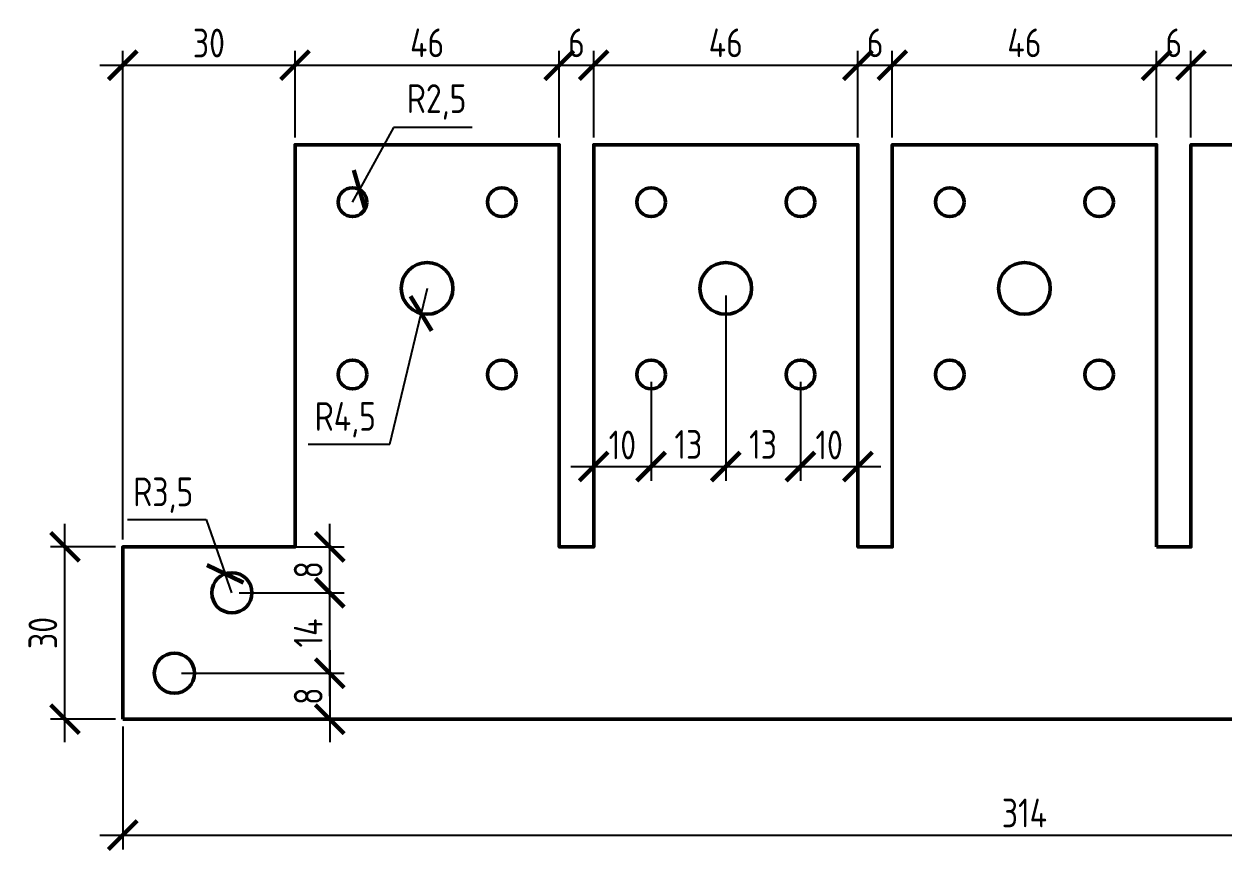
# Model space of a CAD drawing. Header units: millimetres. Extents: x -17 to 387, y -173 to 123.
# Drawn here: x -17.2 to 191.8, y -172.9 to -29 of the extents above; entities that cross this region are included whole.
import ezdxf

# ---------------------------------------------------------------- set-up
doc = ezdxf.new("R2010")
doc.units = ezdxf.units.MM
doc.layers.add('Размеры', color=7, linetype='Continuous')
doc.styles.add('SPDS', font='SPDS.shx')
doc.dimstyles.new('SPDS', dxfattribs={"dimscale": 100, "dimtxt": 2.5, "dimasz": 2.5, "dimexe": 1.25, "dimexo": 0.625, "dimtad": 1, "dimtoh": 1, "dimdec": 0, "dimrnd": 0.001, "dimtxsty": 'SPDS', "dimblk": 'ARCHTICK', "dimblk1": 'ARCHTICK', "dimblk2": 'ARCHTICK', "dimcen": 2.5, "dimdle": 2, "dimadec": 0, "dimazin": 2, "dimtfac": 1, "dimtdec": 4, "dimtmove": 1, "dimatfit": 3, "dimfxl": 1, "dimtolj": 1, "dimtzin": 0, "dimarcsym": 0})

# ---------------------------------------------------------------- blocks, each defined once
blk = doc.blocks.new('_ArchTick')
at = {"color": 0, "linetype": 'ByBlock', "const_width": 0.15}
blk.add_lwpolyline([(-0.5, -0.5), (0.5, 0.5)], dxfattribs=at)
blk = doc.blocks.new('*D33')
at = {"layer": 'Defpoints', "color": 0, "ltscale": 100, "transparency": 16777216}
for p in [(0, -150), (314, -150), (314, -170.18)]:
    blk.add_point(p, dxfattribs=at)
at = {"layer": 'Размеры', "color": 0, "lineweight": -2, "ltscale": 100, "transparency": 16777216}
for p, q in [((0, -151.25), (0, -172.68)), ((314, -151.25), (314, -172.68)), ((-4, -170.18), (318, -170.18))]:
    blk.add_line(p, q, dxfattribs=at)
at = {"layer": 'Размеры', "color": 0, "lineweight": -2, "ltscale": 100, "transparency": 16777216, "xscale": 5, "yscale": 5, "zscale": 5, "rotation": 180}
blk.add_blockref('_ArchTick', (0, -170.18), dxfattribs=at)
at = {"layer": 'Размеры', "color": 0, "lineweight": -2, "ltscale": 100, "transparency": 16777216, "xscale": 5, "yscale": 5, "zscale": 5}
blk.add_blockref('_ArchTick', (314, -170.18), dxfattribs=at)
at = {"layer": 'Размеры', "color": 0, "ltscale": 100, "transparency": 16777216, "insert": (157, -166.33), "char_height": 5, "attachment_point": 5, "style": 'SPDS'}
blk.add_mtext('\\A1;314', dxfattribs=at)
blk = doc.blocks.new('*D34')
at = {"layer": 'Defpoints', "color": 0, "ltscale": 100, "transparency": 16777216}
for p in [(30, -36.16), (30, -50), (0, -120)]:
    blk.add_point(p, dxfattribs=at)
at = {"layer": 'Размеры', "color": 0, "lineweight": -2, "ltscale": 100, "transparency": 16777216}
for p, q in [((0, -118.75), (0, -33.66)), ((30, -48.75), (30, -33.66)), ((-4, -36.16), (34, -36.16))]:
    blk.add_line(p, q, dxfattribs=at)
at = {"layer": 'Размеры', "color": 0, "lineweight": -2, "ltscale": 100, "transparency": 16777216, "xscale": 5, "yscale": 5, "zscale": 5, "rotation": 180}
blk.add_blockref('_ArchTick', (0, -36.16), dxfattribs=at)
at = {"layer": 'Размеры', "color": 0, "lineweight": -2, "ltscale": 100, "transparency": 16777216, "xscale": 5, "yscale": 5, "zscale": 5}
blk.add_blockref('_ArchTick', (30, -36.16), dxfattribs=at)
at = {"layer": 'Размеры', "color": 0, "ltscale": 100, "transparency": 16777216, "insert": (15, -32.3), "char_height": 5, "attachment_point": 5, "style": 'SPDS'}
blk.add_mtext('\\A1;30', dxfattribs=at)
blk = doc.blocks.new('*D35')
at = {"layer": 'Defpoints', "color": 0, "ltscale": 100, "transparency": 16777216}
for p in [(76, -36.16), (30, -50), (76, -50)]:
    blk.add_point(p, dxfattribs=at)
at = {"layer": 'Размеры', "color": 0, "lineweight": -2, "ltscale": 100, "transparency": 16777216}
for p, q in [((30, -48.75), (30, -33.66)), ((76, -48.75), (76, -33.66)), ((26, -36.16), (80, -36.16))]:
    blk.add_line(p, q, dxfattribs=at)
at = {"layer": 'Размеры', "color": 0, "lineweight": -2, "ltscale": 100, "transparency": 16777216, "xscale": 5, "yscale": 5, "zscale": 5, "rotation": 180}
blk.add_blockref('_ArchTick', (30, -36.16), dxfattribs=at)
at = {"layer": 'Размеры', "color": 0, "lineweight": -2, "ltscale": 100, "transparency": 16777216, "xscale": 5, "yscale": 5, "zscale": 5}
blk.add_blockref('_ArchTick', (76, -36.16), dxfattribs=at)
at = {"layer": 'Размеры', "color": 0, "ltscale": 100, "transparency": 16777216, "insert": (53, -32.26), "char_height": 5, "attachment_point": 5, "style": 'SPDS'}
blk.add_mtext('\\A1;46', dxfattribs=at)
blk = doc.blocks.new('*D36')
at = {"layer": 'Defpoints', "color": 0, "ltscale": 100, "transparency": 16777216}
for p in [(82, -36.16), (76, -50), (82, -50)]:
    blk.add_point(p, dxfattribs=at)
at = {"layer": 'Размеры', "color": 0, "lineweight": -2, "ltscale": 100, "transparency": 16777216}
for p, q in [((76, -48.75), (76, -33.66)), ((82, -48.75), (82, -33.66)), ((72, -36.16), (86, -36.16))]:
    blk.add_line(p, q, dxfattribs=at)
at = {"layer": 'Размеры', "color": 0, "lineweight": -2, "ltscale": 100, "transparency": 16777216, "xscale": 5, "yscale": 5, "zscale": 5, "rotation": 180}
blk.add_blockref('_ArchTick', (76, -36.16), dxfattribs=at)
at = {"layer": 'Размеры', "color": 0, "lineweight": -2, "ltscale": 100, "transparency": 16777216, "xscale": 5, "yscale": 5, "zscale": 5}
blk.add_blockref('_ArchTick', (82, -36.16), dxfattribs=at)
at = {"layer": 'Размеры', "color": 0, "ltscale": 100, "transparency": 16777216, "insert": (79, -32.26), "char_height": 5, "attachment_point": 5, "style": 'SPDS'}
blk.add_mtext('\\A1;6', dxfattribs=at)
blk = doc.blocks.new('*D37')
at = {"layer": 'Defpoints', "color": 0, "ltscale": 100, "transparency": 16777216}
for p in [(128, -36.16), (82, -50), (128, -50)]:
    blk.add_point(p, dxfattribs=at)
at = {"layer": 'Размеры', "color": 0, "lineweight": -2, "ltscale": 100, "transparency": 16777216}
for p, q in [((82, -48.75), (82, -33.66)), ((128, -48.75), (128, -33.66)), ((78, -36.16), (132, -36.16))]:
    blk.add_line(p, q, dxfattribs=at)
at = {"layer": 'Размеры', "color": 0, "lineweight": -2, "ltscale": 100, "transparency": 16777216, "xscale": 5, "yscale": 5, "zscale": 5, "rotation": 180}
blk.add_blockref('_ArchTick', (82, -36.16), dxfattribs=at)
at = {"layer": 'Размеры', "color": 0, "lineweight": -2, "ltscale": 100, "transparency": 16777216, "xscale": 5, "yscale": 5, "zscale": 5}
blk.add_blockref('_ArchTick', (128, -36.16), dxfattribs=at)
at = {"layer": 'Размеры', "color": 0, "ltscale": 100, "transparency": 16777216, "insert": (105, -32.26), "char_height": 5, "attachment_point": 5, "style": 'SPDS'}
blk.add_mtext('\\A1;46', dxfattribs=at)
blk = doc.blocks.new('*D38')
at = {"layer": 'Defpoints', "color": 0, "ltscale": 100, "transparency": 16777216}
for p in [(134, -36.16), (128, -50), (134, -50)]:
    blk.add_point(p, dxfattribs=at)
at = {"layer": 'Размеры', "color": 0, "lineweight": -2, "ltscale": 100, "transparency": 16777216}
for p, q in [((128, -48.75), (128, -33.66)), ((134, -48.75), (134, -33.66)), ((124, -36.16), (138, -36.16))]:
    blk.add_line(p, q, dxfattribs=at)
at = {"layer": 'Размеры', "color": 0, "lineweight": -2, "ltscale": 100, "transparency": 16777216, "xscale": 5, "yscale": 5, "zscale": 5, "rotation": 180}
blk.add_blockref('_ArchTick', (128, -36.16), dxfattribs=at)
at = {"layer": 'Размеры', "color": 0, "lineweight": -2, "ltscale": 100, "transparency": 16777216, "xscale": 5, "yscale": 5, "zscale": 5}
blk.add_blockref('_ArchTick', (134, -36.16), dxfattribs=at)
at = {"layer": 'Размеры', "color": 0, "ltscale": 100, "transparency": 16777216, "insert": (131, -32.26), "char_height": 5, "attachment_point": 5, "style": 'SPDS'}
blk.add_mtext('\\A1;6', dxfattribs=at)
blk = doc.blocks.new('*D39')
at = {"layer": 'Defpoints', "color": 0, "ltscale": 100, "transparency": 16777216}
for p in [(180, -36.16), (134, -50), (180, -50)]:
    blk.add_point(p, dxfattribs=at)
at = {"layer": 'Размеры', "color": 0, "lineweight": -2, "ltscale": 100, "transparency": 16777216}
for p, q in [((134, -48.75), (134, -33.66)), ((180, -48.75), (180, -33.66)), ((130, -36.16), (184, -36.16))]:
    blk.add_line(p, q, dxfattribs=at)
at = {"layer": 'Размеры', "color": 0, "lineweight": -2, "ltscale": 100, "transparency": 16777216, "xscale": 5, "yscale": 5, "zscale": 5, "rotation": 180}
blk.add_blockref('_ArchTick', (134, -36.16), dxfattribs=at)
at = {"layer": 'Размеры', "color": 0, "lineweight": -2, "ltscale": 100, "transparency": 16777216, "xscale": 5, "yscale": 5, "zscale": 5}
blk.add_blockref('_ArchTick', (180, -36.16), dxfattribs=at)
at = {"layer": 'Размеры', "color": 0, "ltscale": 100, "transparency": 16777216, "insert": (157, -32.26), "char_height": 5, "attachment_point": 5, "style": 'SPDS'}
blk.add_mtext('\\A1;46', dxfattribs=at)
blk = doc.blocks.new('*D40')
at = {"layer": 'Defpoints', "color": 0, "ltscale": 100, "transparency": 16777216}
for p in [(186, -36.16), (180, -50), (186, -50)]:
    blk.add_point(p, dxfattribs=at)
at = {"layer": 'Размеры', "color": 0, "lineweight": -2, "ltscale": 100, "transparency": 16777216}
for p, q in [((180, -48.75), (180, -33.66)), ((186, -48.75), (186, -33.66)), ((176, -36.16), (190, -36.16))]:
    blk.add_line(p, q, dxfattribs=at)
at = {"layer": 'Размеры', "color": 0, "lineweight": -2, "ltscale": 100, "transparency": 16777216, "xscale": 5, "yscale": 5, "zscale": 5, "rotation": 180}
blk.add_blockref('_ArchTick', (180, -36.16), dxfattribs=at)
at = {"layer": 'Размеры', "color": 0, "lineweight": -2, "ltscale": 100, "transparency": 16777216, "xscale": 5, "yscale": 5, "zscale": 5}
blk.add_blockref('_ArchTick', (186, -36.16), dxfattribs=at)
at = {"layer": 'Размеры', "color": 0, "ltscale": 100, "transparency": 16777216, "insert": (183, -32.26), "char_height": 5, "attachment_point": 5, "style": 'SPDS'}
blk.add_mtext('\\A1;6', dxfattribs=at)
blk = doc.blocks.new('*D41')
at = {"layer": 'Defpoints', "color": 0, "ltscale": 100, "transparency": 16777216}
for p in [(232, -36.16), (186, -50), (232, -50)]:
    blk.add_point(p, dxfattribs=at)
at = {"layer": 'Размеры', "color": 0, "lineweight": -2, "ltscale": 100, "transparency": 16777216}
for p, q in [((186, -48.75), (186, -33.66)), ((232, -48.75), (232, -33.66)), ((182, -36.16), (236, -36.16))]:
    blk.add_line(p, q, dxfattribs=at)
at = {"layer": 'Размеры', "color": 0, "lineweight": -2, "ltscale": 100, "transparency": 16777216, "xscale": 5, "yscale": 5, "zscale": 5, "rotation": 180}
blk.add_blockref('_ArchTick', (186, -36.16), dxfattribs=at)
at = {"layer": 'Размеры', "color": 0, "lineweight": -2, "ltscale": 100, "transparency": 16777216, "xscale": 5, "yscale": 5, "zscale": 5}
blk.add_blockref('_ArchTick', (232, -36.16), dxfattribs=at)
at = {"layer": 'Размеры', "color": 0, "ltscale": 100, "transparency": 16777216, "insert": (209, -32.26), "char_height": 5, "attachment_point": 5, "style": 'SPDS'}
blk.add_mtext('\\A1;46', dxfattribs=at)
blk = doc.blocks.new('*D47')
at = {"layer": 'Defpoints', "color": 0, "ltscale": 100, "transparency": 16777216}
for p in [(-10.06, -120), (0, -120), (0, -150)]:
    blk.add_point(p, dxfattribs=at)
at = {"layer": 'Размеры', "color": 0, "lineweight": -2, "ltscale": 100, "transparency": 16777216}
for p, q in [((-10.06, -154), (-10.06, -116)), ((-1.25, -120), (-12.56, -120)), ((-1.25, -150), (-12.56, -150))]:
    blk.add_line(p, q, dxfattribs=at)
at = {"layer": 'Размеры', "color": 0, "lineweight": -2, "ltscale": 100, "transparency": 16777216, "xscale": 5, "yscale": 5, "zscale": 5}
for p, rotation in [((-10.06, -120), 90), ((-10.06, -150), 270)]:
    blk.add_blockref('_ArchTick', p, dxfattribs=dict(at, rotation=rotation))
at = {"layer": 'Размеры', "color": 0, "ltscale": 100, "transparency": 16777216, "insert": (-13.91, -135), "char_height": 5, "attachment_point": 5, "rotation": 90, "style": 'SPDS'}
blk.add_mtext('\\A1;30', dxfattribs=at)
blk = doc.blocks.new('*D49')
at = {"layer": 'Defpoints', "color": 0, "ltscale": 100, "transparency": 16777216}
for p in [(9, -142), (9, -150), (36.05, -150)]:
    blk.add_point(p, dxfattribs=at)
at = {"layer": 'Размеры', "color": 0, "lineweight": -2, "ltscale": 100, "transparency": 16777216}
for p, q in [((36.05, -138), (36.05, -154)), ((10.25, -142), (38.55, -142)), ((10.25, -150), (38.55, -150))]:
    blk.add_line(p, q, dxfattribs=at)
at = {"layer": 'Размеры', "color": 0, "lineweight": -2, "ltscale": 100, "transparency": 16777216, "xscale": 5, "yscale": 5, "zscale": 5}
for p, rotation in [((36.05, -142), 90), ((36.05, -150), 270)]:
    blk.add_blockref('_ArchTick', p, dxfattribs=dict(at, rotation=rotation))
at = {"layer": 'Размеры', "color": 0, "ltscale": 100, "transparency": 16777216, "insert": (32.3, -146), "char_height": 5, "attachment_point": 5, "rotation": 90, "style": 'SPDS'}
blk.add_mtext('\\A1;8', dxfattribs=at)
blk = doc.blocks.new('*D50')
at = {"layer": 'Defpoints', "color": 0, "ltscale": 100, "transparency": 16777216}
for p in [(19, -128), (36.05, -128), (9, -142)]:
    blk.add_point(p, dxfattribs=at)
at = {"layer": 'Размеры', "color": 0, "lineweight": -2, "ltscale": 100, "transparency": 16777216}
for p, q in [((36.05, -146), (36.05, -124)), ((20.25, -128), (38.55, -128)), ((10.25, -142), (38.55, -142))]:
    blk.add_line(p, q, dxfattribs=at)
at = {"layer": 'Размеры', "color": 0, "lineweight": -2, "ltscale": 100, "transparency": 16777216, "xscale": 5, "yscale": 5, "zscale": 5}
for p, rotation in [((36.05, -128), 90), ((36.05, -142), 270)]:
    blk.add_blockref('_ArchTick', p, dxfattribs=dict(at, rotation=rotation))
at = {"layer": 'Размеры', "color": 0, "ltscale": 100, "transparency": 16777216, "insert": (32.3, -135), "char_height": 5, "attachment_point": 5, "rotation": 90, "style": 'SPDS'}
blk.add_mtext('\\A1;14', dxfattribs=at)
blk = doc.blocks.new('*D51')
at = {"layer": 'Defpoints', "color": 0, "ltscale": 100, "transparency": 16777216}
for p in [(19, -120), (36.05, -120), (19, -128)]:
    blk.add_point(p, dxfattribs=at)
at = {"layer": 'Размеры', "color": 0, "lineweight": -2, "ltscale": 100, "transparency": 16777216}
for p, q in [((36.05, -132), (36.05, -116)), ((20.25, -120), (38.55, -120)), ((20.25, -128), (38.55, -128))]:
    blk.add_line(p, q, dxfattribs=at)
at = {"layer": 'Размеры', "color": 0, "lineweight": -2, "ltscale": 100, "transparency": 16777216, "xscale": 5, "yscale": 5, "zscale": 5}
for p, rotation in [((36.05, -120), 90), ((36.05, -128), 270)]:
    blk.add_blockref('_ArchTick', p, dxfattribs=dict(at, rotation=rotation))
at = {"layer": 'Размеры', "color": 0, "ltscale": 100, "transparency": 16777216, "insert": (32.3, -124), "char_height": 5, "attachment_point": 5, "rotation": 90, "style": 'SPDS'}
blk.add_mtext('\\A1;8', dxfattribs=at)
blk = doc.blocks.new('*D52')
at = {"layer": 'Defpoints', "color": 0, "ltscale": 100, "transparency": 16777216}
for p in [(17.84, -124.7), (19, -128)]:
    blk.add_point(p, dxfattribs=at)
at = {"layer": 'Размеры', "color": 0, "lineweight": -2, "ltscale": 100, "transparency": 16777216}
for p, q in [((0.82, -115.26), (14.53, -115.26)), ((14.53, -115.26), (17.84, -124.7)), ((19, -128), (17.84, -124.7))]:
    blk.add_line(p, q, dxfattribs=at)
at = {"layer": 'Размеры', "color": 0, "lineweight": -2, "ltscale": 100, "transparency": 16777216, "xscale": 5, "yscale": 5, "zscale": 5, "rotation": 289.3342273016759}
blk.add_blockref('_ArchTick', (17.84, -124.7), dxfattribs=at)
at = {"layer": 'Размеры', "color": 0, "ltscale": 100, "transparency": 16777216, "insert": (7.05, -111.01), "char_height": 5, "attachment_point": 5, "style": 'SPDS'}
blk.add_mtext('\\A1;R3,5', dxfattribs=at)
blk = doc.blocks.new('*D53')
at = {"layer": 'Defpoints', "color": 0, "ltscale": 100, "transparency": 16777216}
for p in [(41.21, -57.81), (40, -60)]:
    blk.add_point(p, dxfattribs=at)
at = {"layer": 'Размеры', "color": 0, "lineweight": -2, "ltscale": 100, "transparency": 16777216}
for p, q in [((47.17, -46.99), (41.21, -57.81)), ((60.87, -46.99), (47.17, -46.99)), ((40, -60), (41.21, -57.81))]:
    blk.add_line(p, q, dxfattribs=at)
at = {"layer": 'Размеры', "color": 0, "lineweight": -2, "ltscale": 100, "transparency": 16777216, "xscale": 5, "yscale": 5, "zscale": 5, "rotation": 241.1416535448948}
blk.add_blockref('_ArchTick', (41.21, -57.81), dxfattribs=at)
at = {"layer": 'Размеры', "color": 0, "ltscale": 100, "transparency": 16777216, "insert": (54.65, -42.55), "char_height": 5, "attachment_point": 5, "style": 'SPDS'}
blk.add_mtext('\\A1;R2,5', dxfattribs=at)
blk = doc.blocks.new('*D54')
at = {"layer": 'Defpoints', "color": 0, "ltscale": 100, "transparency": 16777216}
for p in [(53, -75), (51.95, -79.38)]:
    blk.add_point(p, dxfattribs=at)
at = {"layer": 'Размеры', "color": 0, "lineweight": -2, "ltscale": 100, "transparency": 16777216}
for p, q in [((53, -75), (51.95, -79.38)), ((46.48, -102.13), (51.95, -79.38)), ((32.28, -102.13), (46.48, -102.13))]:
    blk.add_line(p, q, dxfattribs=at)
at = {"layer": 'Размеры', "color": 0, "lineweight": -2, "ltscale": 100, "transparency": 16777216, "xscale": 5, "yscale": 5, "zscale": 5, "rotation": 76.49120413778618}
blk.add_blockref('_ArchTick', (51.95, -79.38), dxfattribs=at)
at = {"layer": 'Размеры', "color": 0, "ltscale": 100, "transparency": 16777216, "insert": (38.75, -97.88), "char_height": 5, "attachment_point": 5, "style": 'SPDS'}
blk.add_mtext('\\A1;R4,5', dxfattribs=at)
blk = doc.blocks.new('*D55')
at = {"layer": 'Defpoints', "color": 0, "ltscale": 100, "transparency": 16777216}
for p in [(82, -90.25), (92, -90), (92, -106.02)]:
    blk.add_point(p, dxfattribs=at)
at = {"layer": 'Размеры', "color": 0, "lineweight": -2, "ltscale": 100, "transparency": 16777216}
for p, q in [((82, -91.5), (82, -108.52)), ((92, -91.25), (92, -108.52)), ((78, -106.02), (96, -106.02))]:
    blk.add_line(p, q, dxfattribs=at)
at = {"layer": 'Размеры', "color": 0, "lineweight": -2, "ltscale": 100, "transparency": 16777216, "xscale": 5, "yscale": 5, "zscale": 5, "rotation": 180}
blk.add_blockref('_ArchTick', (82, -106.02), dxfattribs=at)
at = {"layer": 'Размеры', "color": 0, "lineweight": -2, "ltscale": 100, "transparency": 16777216, "xscale": 5, "yscale": 5, "zscale": 5}
blk.add_blockref('_ArchTick', (92, -106.02), dxfattribs=at)
at = {"layer": 'Размеры', "color": 0, "ltscale": 100, "transparency": 16777216, "insert": (87, -102.27), "char_height": 5, "attachment_point": 5, "style": 'SPDS'}
blk.add_mtext('\\A1;10', dxfattribs=at)
blk = doc.blocks.new('*D56')
at = {"layer": 'Defpoints', "color": 0, "ltscale": 100, "transparency": 16777216}
for p in [(105, -75), (92, -90), (105, -106.02)]:
    blk.add_point(p, dxfattribs=at)
at = {"layer": 'Размеры', "color": 0, "lineweight": -2, "ltscale": 100, "transparency": 16777216}
for p, q in [((105, -76.25), (105, -108.52)), ((92, -91.25), (92, -108.52)), ((88, -106.02), (109, -106.02))]:
    blk.add_line(p, q, dxfattribs=at)
at = {"layer": 'Размеры', "color": 0, "lineweight": -2, "ltscale": 100, "transparency": 16777216, "xscale": 5, "yscale": 5, "zscale": 5, "rotation": 180}
blk.add_blockref('_ArchTick', (92, -106.02), dxfattribs=at)
at = {"layer": 'Размеры', "color": 0, "lineweight": -2, "ltscale": 100, "transparency": 16777216, "xscale": 5, "yscale": 5, "zscale": 5}
blk.add_blockref('_ArchTick', (105, -106.02), dxfattribs=at)
at = {"layer": 'Размеры', "color": 0, "ltscale": 100, "transparency": 16777216, "insert": (98.5, -102.17), "char_height": 5, "attachment_point": 5, "style": 'SPDS'}
blk.add_mtext('\\A1;13', dxfattribs=at)
blk = doc.blocks.new('*D57')
at = {"layer": 'Defpoints', "color": 0, "ltscale": 100, "transparency": 16777216}
for p in [(105, -75), (118, -90), (118, -106.02)]:
    blk.add_point(p, dxfattribs=at)
at = {"layer": 'Размеры', "color": 0, "lineweight": -2, "ltscale": 100, "transparency": 16777216}
for p, q in [((105, -76.25), (105, -108.52)), ((118, -91.25), (118, -108.52)), ((101, -106.02), (122, -106.02))]:
    blk.add_line(p, q, dxfattribs=at)
at = {"layer": 'Размеры', "color": 0, "lineweight": -2, "ltscale": 100, "transparency": 16777216, "xscale": 5, "yscale": 5, "zscale": 5, "rotation": 180}
blk.add_blockref('_ArchTick', (105, -106.02), dxfattribs=at)
at = {"layer": 'Размеры', "color": 0, "lineweight": -2, "ltscale": 100, "transparency": 16777216, "xscale": 5, "yscale": 5, "zscale": 5}
blk.add_blockref('_ArchTick', (118, -106.02), dxfattribs=at)
at = {"layer": 'Размеры', "color": 0, "ltscale": 100, "transparency": 16777216, "insert": (111.5, -102.17), "char_height": 5, "attachment_point": 5, "style": 'SPDS'}
blk.add_mtext('\\A1;13', dxfattribs=at)
blk = doc.blocks.new('*D58')
at = {"layer": 'Defpoints', "color": 0, "ltscale": 100, "transparency": 16777216}
for p in [(118, -90), (128, -90), (128, -106.02)]:
    blk.add_point(p, dxfattribs=at)
at = {"layer": 'Размеры', "color": 0, "lineweight": -2, "ltscale": 100, "transparency": 16777216}
for p, q in [((118, -91.25), (118, -108.52)), ((128, -91.25), (128, -108.52)), ((114, -106.02), (132, -106.02))]:
    blk.add_line(p, q, dxfattribs=at)
at = {"layer": 'Размеры', "color": 0, "lineweight": -2, "ltscale": 100, "transparency": 16777216, "xscale": 5, "yscale": 5, "zscale": 5, "rotation": 180}
blk.add_blockref('_ArchTick', (118, -106.02), dxfattribs=at)
at = {"layer": 'Размеры', "color": 0, "lineweight": -2, "ltscale": 100, "transparency": 16777216, "xscale": 5, "yscale": 5, "zscale": 5}
blk.add_blockref('_ArchTick', (128, -106.02), dxfattribs=at)
at = {"layer": 'Размеры', "color": 0, "ltscale": 100, "transparency": 16777216, "insert": (123, -102.27), "char_height": 5, "attachment_point": 5, "style": 'SPDS'}
blk.add_mtext('\\A1;10', dxfattribs=at)

msp = doc.modelspace()

# ---------------------------------------------------------------- linework, layer by layer
at = {"lineweight": 50, "ltscale": 100}
for points in [[(0, -150), (0, -120), (30, -120), (30, -50), (76, -50), (76, -120), (82, -120), (82, -50), (128, -50), (128, -120), (134, -120), (134, -50), (180, -50), (180, -120)], [(180, -120), (186, -120), (186, -50), (232, -50), (232, -120), (238, -120), (238, -50), (284, -50), (284, -120), (314, -120), (314, -150), (0, -150)]]:
    msp.add_lwpolyline(points, dxfattribs=at)
for centre, radius in [((40, -60), 2.5), ((66, -60), 2.5), ((92, -60), 2.5), ((118, -60), 2.5), ((144, -60), 2.5), ((170, -60), 2.5), ((53, -75), 4.5), ((105, -75), 4.5), ((157, -75), 4.5), ((40, -90), 2.5), ((66, -90), 2.5), ((92, -90), 2.5), ((118, -90), 2.5), ((144, -90), 2.5), ((170, -90), 2.5), ((19, -128), 3.5), ((9, -142), 3.5)]:
    msp.add_circle(centre, radius, dxfattribs=at)

# ---------------------------------------------------------------- dimensions: what is measured, and where the dimension line sits
at = {"layer": 'Размеры', "ltscale": 100}
for base, p1, p2, picture, middle in [((30, -36.159), (0, -120), (30, -50), '*D34', (15, -32.305)), ((76, -36.159), (30, -50), (76, -50), '*D35', (53, -32.264)), ((82, -36.159), (76, -50), (82, -50), '*D36', (79, -32.264)), ((128, -36.159), (82, -50), (128, -50), '*D37', (105, -32.264)), ((134, -36.159), (128, -50), (134, -50), '*D38', (131, -32.264)), ((180, -36.159), (134, -50), (180, -50), '*D39', (157, -32.264)), ((186, -36.159), (180, -50), (186, -50), '*D40', (183, -32.264)), ((232, -36.159), (186, -50), (232, -50), '*D41', (209, -32.264)), ((105, -106.022), (92, -90), (105, -75), '*D56', (98.5, -102.169)), ((118, -106.022), (105, -75), (118, -90), '*D57', (111.5, -102.169)), ((92, -106.022), (82, -90.246), (92, -90), '*D55', (87, -102.272)), ((128, -106.022), (118, -90), (128, -90), '*D58', (123, -102.272)), ((314, -170.184), (0, -150), (314, -150), '*D33', (157, -166.33))]:
    dim = msp.add_linear_dim(base=base, p1=p1, p2=p2, dimstyle='SPDS', override={"dimscale": 2, "dimsah": 1}, dxfattribs=at)
    dim.commit()
    dim.dimension.update_dxf_attribs({"geometry": picture, "text_midpoint": middle})
for center, mpoint, picture, middle in [((40, -60), (41.207, -57.81), '*D53', (47.167, -46.994)), ((53, -75), (51.949, -79.376), '*D54', (46.482, -102.129))]:
    dim = msp.add_radius_dim(center=center, mpoint=mpoint, dimstyle='SPDS', override={"dimscale": 2, "dimdec": 2, "dimsah": 1}, dxfattribs=at)
    dim.commit()
    dim.dimension.update_dxf_attribs({"geometry": picture, "text_midpoint": middle, "dimtype": 164})
dim = msp.add_radius_dim(center=(19, -128), mpoint=(17.841, -124.697), dimstyle='SPDS', override={"dimscale": 2, "dimdec": 2, "dimsah": 1}, dxfattribs=at)
dim.commit()
dim.dimension.update_dxf_attribs({"geometry": '*D52', "text_midpoint": (7.052, -111.011)})
for base, p1, p2, picture, middle in [((-10.057, -120), (0, -150), (0, -120), '*D47', (-13.911, -135)), ((36.047, -120), (19, -128), (19, -120), '*D51', (32.297, -124)), ((36.047, -128), (9, -142), (19, -128), '*D50', (32.297, -135)), ((36.047, -150), (9, -142), (9, -150), '*D49', (32.297, -146))]:
    dim = msp.add_linear_dim(base=base, p1=p1, p2=p2, angle=90, dimstyle='SPDS', override={"dimscale": 2, "dimsah": 1}, dxfattribs=at)
    dim.commit()
    dim.dimension.update_dxf_attribs({"geometry": picture, "text_midpoint": middle})

doc.saveas('drawing.dxf')
